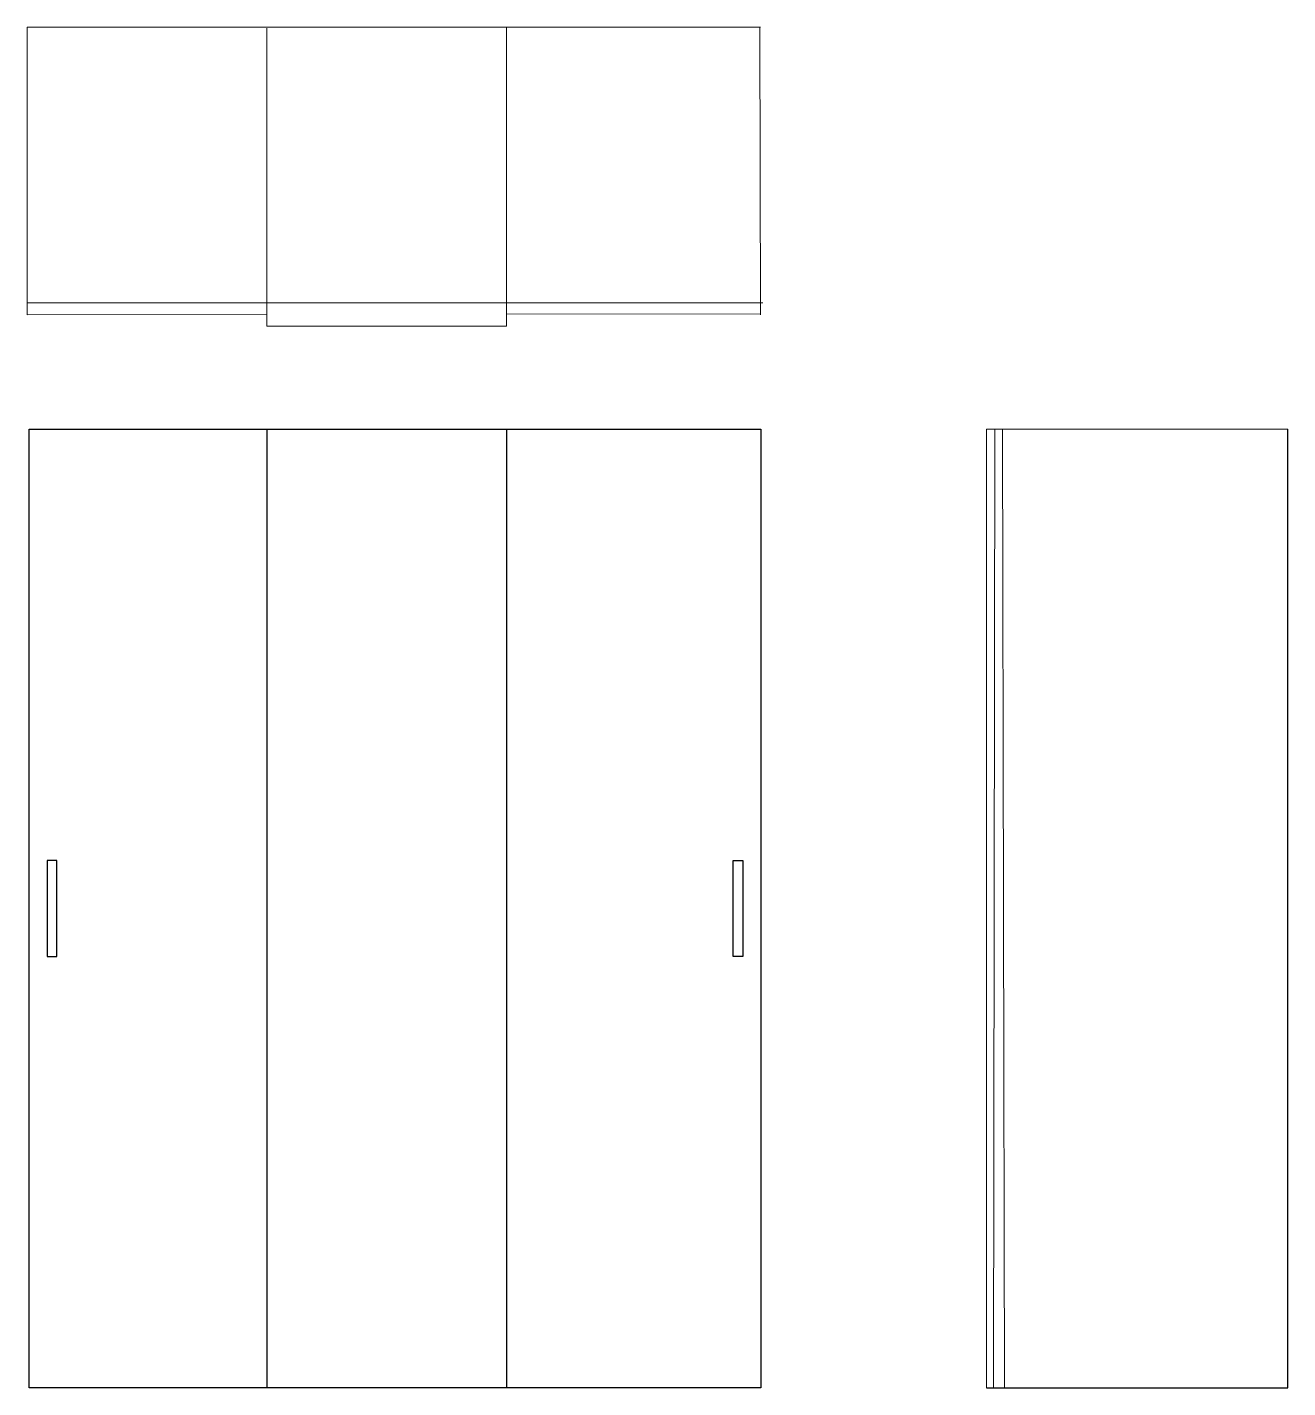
# Model space of a CAD drawing. Header units: millimetres. Extents: x 32.72 to 35.35, y 32.26 to 35.1.
import ezdxf

# ---------------------------------------------------------------- set-up
doc = ezdxf.new("R2010")
doc.units = ezdxf.units.MM
doc.layers.add('A-FURN', color=9, linetype='Continuous', lineweight=18)

msp = doc.modelspace()

# ---------------------------------------------------------------- linework, layer by layer
for p, q in [((32.7224, 32.2631), (32.7224, 34.2631)), ((32.7224, 34.2631), (34.2488, 34.2631)), ((33.2183, 34.2631), (33.2183, 32.2631)), ((33.7183, 34.2631), (33.7183, 32.2631)), ((34.2488, 34.2631), (34.2488, 32.2631)), ((35.3486, 32.2631), (35.3486, 34.2631)), ((32.7798, 33.3631), (32.7598, 33.3631)), ((32.7598, 33.3631), (32.7598, 33.1631)), ((32.7798, 33.1631), (32.7798, 33.3631)), ((34.1914, 33.1631), (34.1914, 33.3631)), ((34.1914, 33.3631), (34.2114, 33.3631)), ((34.2114, 33.3631), (34.2114, 33.1631)), ((32.7598, 33.1631), (32.7798, 33.1631)), ((34.2114, 33.1631), (34.1914, 33.1631)), ((34.2488, 32.2631), (32.7224, 32.2631)), ((34.7199, 32.2631), (35.3486, 32.2631))]:
    msp.add_line(p, q)
at = {"color": 8, "lineweight": 18}
for p, q in [((34.7199, 32.2631), (34.7199, 34.2631)), ((34.7199, 34.2631), (35.3486, 34.2631)), ((34.7376, 34.2631), (34.7342, 32.2631)), ((34.7532, 34.2631), (34.7572, 32.263))]:
    msp.add_line(p, q, dxfattribs=at)
at = {"layer": 'A-FURN'}
for p, q in [((32.7183, 34.5271), (33.2183, 34.5271)), ((33.2183, 34.5271), (33.7183, 34.5271)), ((33.7183, 34.5271), (34.2533, 34.5271)), ((33.2183, 34.503), (32.7183, 34.5021)), ((33.2183, 34.503), (33.2183, 34.478)), ((33.7183, 34.503), (34.2483, 34.504)), ((33.7183, 34.478), (33.7183, 34.503)), ((33.2183, 34.478), (33.7183, 34.478))]:
    msp.add_line(p, q, dxfattribs=at)
for points in [[(34.2483, 35.1021), (32.7183, 35.1021), (32.7183, 34.5021)], [(33.2183, 35.0998), (33.2183, 34.503)], [(33.7183, 34.503), (33.7183, 35.1017)], [(34.2483, 34.5021), (34.2471, 35.1017)]]:
    msp.add_lwpolyline(points, dxfattribs=at)

doc.saveas('drawing.dxf')
